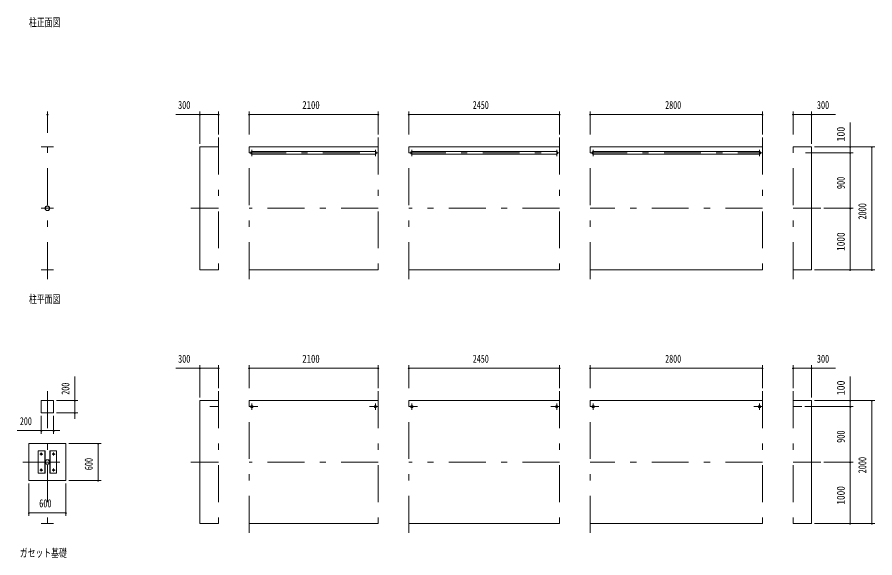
# Model space of a CAD drawing. Units: millimetres, scale not verified. Extents: x -22383 to 22384, y -10500 to 10500.
# Drawn here: x -22383 to -8429, y -8113 to 676 of the extents above; entities that cross this region are included whole.
import ezdxf
from ezdxf.enums import TextEntityAlignment as Align

# ---------------------------------------------------------------- set-up
doc = ezdxf.new("R2010")
doc.units = ezdxf.units.MM
doc.header["$LTSCALE"] = 50
doc.linetypes.add('USER3', pattern=[24, 12, -5, 2, -5])
for name, color, linetype, lineweight in [('0-2_1-0BOLD', 7, 'Continuous', 18), ('0-3_1-2CENTER', 3, 'USER3', 18), ('0-5_1-5DIM', 3, 'Continuous', 18)]:
    doc.layers.add(name, color=color, linetype=linetype, lineweight=lineweight)
doc.styles.add('ＭＳ ゴシック', font='')
doc.styles.get('ＭＳ ゴシック').set_extended_font_data('MS Gothic')

msp = doc.modelspace()

# ---------------------------------------------------------------- linework, layer by layer
at = {"layer": '0-2_1-0BOLD'}
for p, q in [((-21990.32, -1430.33), (-21790.32, -1430.33)), ((-16508.86, -1430.33), (-18608.87, -1430.33)), ((-18562.51, -1508.98), (-16555.22, -1508.98)), ((-13558.86, -1430.33), (-16008.86, -1430.33)), ((-15962.51, -1508.98), (-13605.21, -1508.98)), ((-10258.87, -1430.33), (-13058.86, -1430.33)), ((-13012.51, -1508.98), (-10305.22, -1508.98)), ((-16555.22, -1551.68), (-18562.51, -1551.68)), ((-13605.21, -1551.68), (-15962.51, -1551.68)), ((-10305.22, -1551.68), (-13012.51, -1551.68)), ((-21790.32, -3430.33), (-21990.32, -3430.33)), ((-18608.87, -3430.33), (-16508.86, -3430.33)), ((-16008.86, -3430.33), (-13558.86, -3430.33)), ((-13058.86, -3430.33), (-10258.87, -3430.33)), ((-9758.87, -3430.33), (-9458.87, -3430.33)), ((-21790.31, -5555.32), (-21990.31, -5555.32)), ((-18608.87, -5555.33), (-16508.86, -5555.33)), ((-16008.86, -5555.33), (-13558.86, -5555.33)), ((-13058.86, -5555.33), (-10258.87, -5555.33)), ((-9758.87, -5555.33), (-9458.87, -5555.33)), ((-21932.96, -6735.33), (-21932.96, -6375.32)), ((-21847.67, -6375.32), (-21847.67, -6735.33)), ((-21990.31, -7555.33), (-21790.31, -7555.33)), ((-16508.86, -7555.32), (-18608.87, -7555.32)), ((-13558.86, -7555.32), (-16008.86, -7555.32)), ((-10258.87, -7555.32), (-13058.86, -7555.32))]:
    msp.add_line(p, q, dxfattribs=at)
for points in [[(-19108.86, -1430.33), (-19408.86, -1430.33), (-19408.86, -3430.33), (-19108.86, -3430.33)], [(-9458.87, -3430.33), (-9458.87, -1430.33), (-9758.87, -1430.33)], [(-21990.31, -5555.33), (-21990.31, -5755.33), (-21790.31, -5755.33), (-21790.31, -5555.33)], [(-19108.86, -7555.32), (-19408.86, -7555.32), (-19408.86, -5555.33), (-19108.86, -5555.33)], [(-9458.87, -5555.33), (-9458.87, -7555.32), (-9758.87, -7555.32)]]:
    msp.add_lwpolyline(points, dxfattribs=at)
for points in [[(-22190.31, -6255.33), (-21590.31, -6255.33), (-21590.31, -6855.33), (-22190.31, -6855.33)], [(-21928.46, -6735.33), (-21928.46, -6375.32), (-22040.46, -6375.32), (-22040.46, -6735.33)], [(-21740.16, -6375.32), (-21740.16, -6735.33), (-21852.16, -6735.33), (-21852.16, -6375.32)]]:
    msp.add_lwpolyline(points, close=True, dxfattribs=at)
for centre, radius in [((-21890.31, -2430.33), 38.15), ((-21890.31, -2430.33), 35.35), ((-18562.51, -5655.33), 21.35), ((-18562.51, -5655.33), 19.05), ((-16555.21, -5655.33), 21.35), ((-16555.21, -5655.33), 19.05), ((-15962.51, -5655.33), 21.35), ((-15962.51, -5655.33), 19.05), ((-13605.21, -5655.33), 21.35), ((-13605.21, -5655.33), 19.05), ((-13012.51, -5655.33), 21.35), ((-13012.51, -5655.33), 19.05), ((-10305.22, -5655.33), 21.35), ((-10305.22, -5655.33), 19.05), ((-21990.31, -6425.33), 14.5), ((-21790.31, -6425.33), 14.5), ((-21890.31, -6555.33), 38.15), ((-21890.31, -6555.33), 35.35), ((-21990.31, -6685.33), 14.5), ((-21790.31, -6685.33), 14.5)]:
    msp.add_circle(centre, radius, dxfattribs=at)
for centre, start, end in [((-18562.51, -1530.33), 90, 270), ((-16555.22, -1530.33), 270, 90), ((-15962.51, -1530.33), 90, 270), ((-13605.21, -1530.33), 270, 90), ((-13012.51, -1530.33), 90, 270), ((-10305.22, -1530.33), 270, 90)]:
    msp.add_arc(centre, 21.35, start, end, dxfattribs=at)
at = {"layer": '0-3_1-2CENTER'}
for p, q in [((-21890.31, -3580.33), (-21890.31, -1280.33)), ((-19108.86, -1280.33), (-19108.86, -3580.33)), ((-18608.87, -3580.33), (-18608.87, -1280.33)), ((-16508.86, -1280.33), (-16508.86, -3580.33)), ((-16008.86, -3580.33), (-16008.86, -1280.33)), ((-13558.86, -1280.33), (-13558.86, -3580.33)), ((-13058.86, -3580.33), (-13058.86, -1280.33)), ((-10258.87, -1280.33), (-10258.87, -3580.33)), ((-9758.87, -3580.33), (-9758.87, -1280.33)), ((-18608.87, -1530.33), (-16508.86, -1530.33)), ((-18562.51, -1478.98), (-18562.51, -1581.68)), ((-16555.22, -1478.98), (-16555.22, -1581.68)), ((-16008.86, -1530.33), (-13558.86, -1530.33)), ((-15962.51, -1478.98), (-15962.51, -1581.68)), ((-13605.21, -1478.98), (-13605.21, -1581.68)), ((-13058.86, -1530.33), (-10258.87, -1530.33)), ((-13012.51, -1478.98), (-13012.51, -1581.68)), ((-10305.22, -1478.98), (-10305.22, -1581.68)), ((-21790.32, -2430.33), (-21990.32, -2430.33)), ((-19108.86, -2430.33), (-19558.86, -2430.33)), ((-16508.86, -2430.33), (-18608.87, -2430.33)), ((-13558.86, -2430.33), (-16008.86, -2430.33)), ((-10258.87, -2430.33), (-13058.86, -2430.33)), ((-9308.87, -2430.33), (-9758.87, -2430.33)), ((-21890.31, -5405.33), (-21890.31, -7705.32)), ((-19108.86, -5405.33), (-19108.86, -7705.32)), ((-18608.87, -7705.32), (-18608.87, -5405.33)), ((-16508.86, -5405.33), (-16508.86, -7705.32)), ((-16008.86, -7705.32), (-16008.86, -5405.33)), ((-13558.86, -5405.33), (-13558.86, -7705.32)), ((-13058.86, -7705.32), (-13058.86, -5405.33)), ((-10258.87, -5405.33), (-10258.87, -7705.32)), ((-9758.87, -5405.33), (-9758.87, -7705.32)), ((-19108.86, -5655.33), (-19250.29, -5655.33)), ((-18608.87, -5655.33), (-18467.44, -5655.33)), ((-18562.51, -5603.98), (-18562.51, -5706.68)), ((-16650.29, -5655.33), (-16508.86, -5655.33)), ((-16555.21, -5603.98), (-16555.21, -5706.68)), ((-16008.86, -5655.33), (-15867.44, -5655.33)), ((-15962.51, -5603.98), (-15962.51, -5706.68)), ((-13700.29, -5655.33), (-13558.86, -5655.33)), ((-13605.21, -5603.98), (-13605.21, -5706.68)), ((-13058.86, -5655.33), (-12917.44, -5655.33)), ((-13012.51, -5603.98), (-13012.51, -5706.68)), ((-10400.29, -5655.33), (-10258.87, -5655.33)), ((-10305.22, -5603.98), (-10305.22, -5706.68)), ((-9617.45, -5655.33), (-9758.87, -5655.33)), ((-21990.31, -6450.33), (-21990.31, -6400.33)), ((-21790.31, -6450.33), (-21790.31, -6400.33)), ((-22290.31, -6555.33), (-21490.31, -6555.33)), ((-21965.31, -6425.33), (-22015.31, -6425.33)), ((-21765.31, -6425.33), (-21815.31, -6425.33)), ((-19108.86, -6555.32), (-19558.86, -6555.32)), ((-16508.86, -6555.32), (-18608.87, -6555.32)), ((-13558.86, -6555.32), (-16008.86, -6555.32)), ((-10258.87, -6555.32), (-13058.86, -6555.32)), ((-9308.87, -6555.32), (-9758.87, -6555.32)), ((-22015.31, -6685.33), (-21965.31, -6685.33)), ((-21990.31, -6710.33), (-21990.31, -6660.32)), ((-21815.31, -6685.33), (-21765.31, -6685.33)), ((-21790.31, -6710.33), (-21790.31, -6660.32))]:
    msp.add_line(p, q, dxfattribs=at)
at = {"layer": '0-5_1-5DIM'}
for p, q in [((-21880.31, -905.33), (-21900.31, -905.33)), ((-21890.31, -1205.33), (-21890.31, -855.33)), ((-19801.36, -905.33), (-19408.86, -905.33)), ((-19398.86, -905.33), (-19418.86, -905.33)), ((-19408.86, -855.33), (-19408.86, -1380.33)), ((-19408.86, -905.33), (-19108.86, -905.33)), ((-19098.87, -905.33), (-19118.87, -905.33)), ((-19108.86, -855.33), (-19108.86, -1230.33)), ((-18598.87, -905.33), (-18618.87, -905.33)), ((-18608.87, -1230.33), (-18608.87, -855.33)), ((-18608.87, -905.33), (-16508.86, -905.33)), ((-16498.86, -905.33), (-16518.86, -905.33)), ((-16508.86, -855.33), (-16508.86, -1230.33)), ((-15998.86, -905.33), (-16018.86, -905.33)), ((-16008.86, -1230.33), (-16008.86, -855.33)), ((-16008.86, -905.33), (-13558.86, -905.33)), ((-13548.86, -905.33), (-13568.86, -905.33)), ((-13558.86, -855.33), (-13558.86, -1230.33)), ((-13048.86, -905.33), (-13068.86, -905.33)), ((-13058.86, -1230.33), (-13058.86, -855.33)), ((-13058.86, -905.33), (-10258.87, -905.33)), ((-10248.87, -905.33), (-10268.87, -905.33)), ((-10258.87, -1230.33), (-10258.87, -855.33)), ((-9748.87, -905.33), (-9768.87, -905.33)), ((-9758.87, -1230.33), (-9758.87, -855.33)), ((-9758.87, -905.33), (-9458.87, -905.33)), ((-9448.87, -905.33), (-9468.87, -905.33)), ((-9458.87, -855.33), (-9458.87, -1380.33)), ((-9066.36, -905.33), (-9458.87, -905.33)), ((-8828.87, -1430.33), (-8828.87, -1037.83)), ((-9558.52, -1530.33), (-8778.87, -1530.33)), ((-9408.87, -1430.33), (-8428.86, -1430.33)), ((-8818.87, -1430.33), (-8838.87, -1430.33)), ((-8818.87, -1530.33), (-8838.87, -1530.33)), ((-8828.87, -1530.33), (-8828.87, -1430.33)), ((-8828.87, -2430.33), (-8828.87, -1530.33)), ((-8468.86, -1430.33), (-8488.86, -1430.33)), ((-8478.86, -1430.33), (-8478.86, -3430.33)), ((-8778.87, -2430.33), (-9258.87, -2430.33)), ((-8818.87, -2430.33), (-8838.87, -2430.33)), ((-8828.87, -3430.33), (-8828.87, -2430.33)), ((-9408.87, -3430.33), (-8428.86, -3430.33)), ((-8818.87, -3430.33), (-8838.87, -3430.33)), ((-8468.86, -3430.33), (-8488.86, -3430.33)), ((-19408.86, -5505.33), (-19408.86, -4980.33)), ((-19108.86, -4980.33), (-19108.86, -5355.33)), ((-18608.87, -5355.33), (-18608.87, -4980.33)), ((-16508.86, -4980.33), (-16508.86, -5355.33)), ((-16008.86, -5355.33), (-16008.86, -4980.33)), ((-13558.86, -4980.33), (-13558.86, -5355.33)), ((-13058.86, -5355.33), (-13058.86, -4980.33)), ((-10258.87, -5355.33), (-10258.87, -4980.33)), ((-9758.87, -4980.33), (-9758.87, -5355.33)), ((-9458.87, -5505.33), (-9458.87, -4980.33)), ((-21443.29, -5555.33), (-21443.29, -5162.83)), ((-19408.86, -5030.33), (-19801.36, -5030.33)), ((-19398.86, -5030.33), (-19418.86, -5030.33)), ((-19408.86, -5030.33), (-19108.86, -5030.33)), ((-19098.87, -5030.33), (-19118.87, -5030.33)), ((-18598.87, -5030.33), (-18618.87, -5030.33)), ((-18608.87, -5030.33), (-16508.86, -5030.33)), ((-16498.86, -5030.33), (-16518.86, -5030.33)), ((-15998.86, -5030.33), (-16018.86, -5030.33)), ((-16008.86, -5030.33), (-13558.86, -5030.33)), ((-13548.86, -5030.33), (-13568.86, -5030.33)), ((-13048.86, -5030.33), (-13068.86, -5030.33)), ((-13058.86, -5030.33), (-10258.87, -5030.33)), ((-10248.87, -5030.33), (-10268.87, -5030.33)), ((-9748.87, -5030.33), (-9768.87, -5030.33)), ((-9758.87, -5030.33), (-9458.87, -5030.33)), ((-9448.87, -5030.33), (-9468.87, -5030.33)), ((-9458.87, -5030.33), (-9066.36, -5030.33)), ((-8828.87, -5162.82), (-8828.87, -5555.32)), ((-21393.29, -5555.33), (-21740.31, -5555.33)), ((-21433.29, -5555.33), (-21453.29, -5555.33)), ((-21443.29, -5755.33), (-21443.29, -5555.33)), ((-8428.86, -5555.33), (-9408.87, -5555.33)), ((-8818.87, -5555.33), (-8838.87, -5555.33)), ((-8828.87, -5655.33), (-8828.87, -5555.33)), ((-8468.86, -5555.33), (-8488.86, -5555.33)), ((-8478.86, -5555.33), (-8478.86, -7555.32)), ((-8778.87, -5655.33), (-9567.45, -5655.33)), ((-8818.87, -5655.33), (-8838.87, -5655.33)), ((-8828.87, -6555.32), (-8828.87, -5655.33)), ((-21990.31, -6094.63), (-21990.31, -5805.33)), ((-21790.31, -5805.33), (-21790.31, -6094.63)), ((-21393.29, -5755.33), (-21740.31, -5755.33)), ((-21433.29, -5755.33), (-21453.29, -5755.33)), ((-21443.29, -5855.33), (-21443.29, -5755.33)), ((-21990.31, -6044.63), (-22382.81, -6044.63)), ((-21980.31, -6044.63), (-22000.31, -6044.63)), ((-21990.31, -6044.63), (-21790.31, -6044.63)), ((-21780.31, -6044.63), (-21800.31, -6044.63)), ((-21790.31, -6044.63), (-21690.31, -6044.63)), ((-21540.31, -6255.33), (-21015.32, -6255.33)), ((-21055.32, -6255.33), (-21075.32, -6255.33)), ((-21065.32, -6855.33), (-21065.32, -6255.33)), ((-8778.87, -6555.32), (-9258.87, -6555.32)), ((-8818.87, -6555.32), (-8838.87, -6555.32)), ((-8828.87, -7555.32), (-8828.87, -6555.32)), ((-22190.31, -7430.33), (-22190.31, -6905.33)), ((-21590.31, -6905.33), (-21590.31, -7430.33)), ((-21015.32, -6855.33), (-21540.31, -6855.33)), ((-21055.32, -6855.33), (-21075.32, -6855.33)), ((-22180.31, -7380.33), (-22200.31, -7380.33)), ((-22190.31, -7380.33), (-21590.31, -7380.33)), ((-21580.31, -7380.33), (-21600.31, -7380.33)), ((-9408.87, -7555.32), (-8428.86, -7555.32)), ((-8818.87, -7555.32), (-8838.87, -7555.32)), ((-8468.86, -7555.32), (-8488.86, -7555.32))]:
    msp.add_line(p, q, dxfattribs=at)
for centre in [(-21890.31, -905.33), (-19408.86, -905.33), (-19108.87, -905.33), (-18608.87, -905.33), (-16508.86, -905.33), (-16008.86, -905.33), (-13558.86, -905.33), (-13058.86, -905.33), (-10258.87, -905.33), (-9758.87, -905.33), (-9458.87, -905.33), (-8828.87, -1430.33), (-8828.87, -1530.33), (-8478.86, -1430.33), (-8828.87, -2430.33), (-8828.87, -3430.33), (-8478.86, -3430.33), (-19408.86, -5030.33), (-19108.87, -5030.33), (-18608.87, -5030.33), (-16508.86, -5030.33), (-16008.86, -5030.33), (-13558.86, -5030.33), (-13058.86, -5030.33), (-10258.87, -5030.33), (-9758.87, -5030.33), (-9458.87, -5030.33), (-21443.29, -5555.33), (-8828.87, -5555.33), (-8478.86, -5555.33), (-8828.87, -5655.33), (-21443.29, -5755.33), (-21990.31, -6044.63), (-21790.31, -6044.63), (-21065.32, -6255.33), (-8828.87, -6555.32), (-21065.32, -6855.33), (-22190.31, -7380.33), (-21590.31, -7380.33), (-8828.87, -7555.32), (-8478.86, -7555.32)]:
    msp.add_arc(centre, 10, 180, 0, dxfattribs=at)

# ---------------------------------------------------------------- texts
at = {"layer": '0-5_1-5DIM', "color": 7, "style": 'ＭＳ ゴシック'}
for s, width, p in [('柱正面図', 0.7, (-22190.32, 487.43)), ('300', 0.75, (-19764.21, -855.33)), ('2100', 0.8, (-17744.25, -855.33)), ('2450', 0.7, (-14969.87, -855.33)), ('2800', 0.7, (-11840.14, -855.33)), ('300', 0.75, (-9371.72, -855.33)), ('柱平面図', 0.7, (-22190.32, -4012.56)), ('300', 0.75, (-19764.21, -4980.33)), ('2100', 0.8, (-17744.25, -4980.33)), ('2450', 0.7, (-14969.87, -4980.33)), ('2800', 0.7, (-11840.14, -4980.33)), ('300', 0.75, (-9371.72, -4980.33)), ('200', 0.7, (-22338.82, -5994.63)), ('600', 0.75, (-22023.17, -7330.33)), ('ガセット基礎', 0.7, (-22340.32, -8137.56))]:
    msp.add_text(s, height=130.2, dxfattribs=dict(at, width=width)).set_placement(p, align=Align.BOTTOM_LEFT)
for s, width, p in [('100', 0.9, (-8878.87, -1344.66)), ('900', 0.75, (-8878.87, -2117.95)), ('2000', 0.75, (-8528.86, -2613.36)), ('1000', 0.85, (-8878.87, -3123.13)), ('200', 0.7, (-21493.29, -5461.34)), ('100', 0.9, (-8878.87, -5469.65)), ('900', 0.75, (-8878.87, -6242.95)), ('600', 0.75, (-21115.32, -6688.19)), ('2000', 0.75, (-8528.86, -6738.36)), ('1000', 0.85, (-8878.87, -7248.13))]:
    msp.add_text(s, height=130.2, rotation=90, dxfattribs=dict(at, width=width)).set_placement(p, align=Align.BOTTOM_LEFT)

doc.saveas('drawing.dxf')
